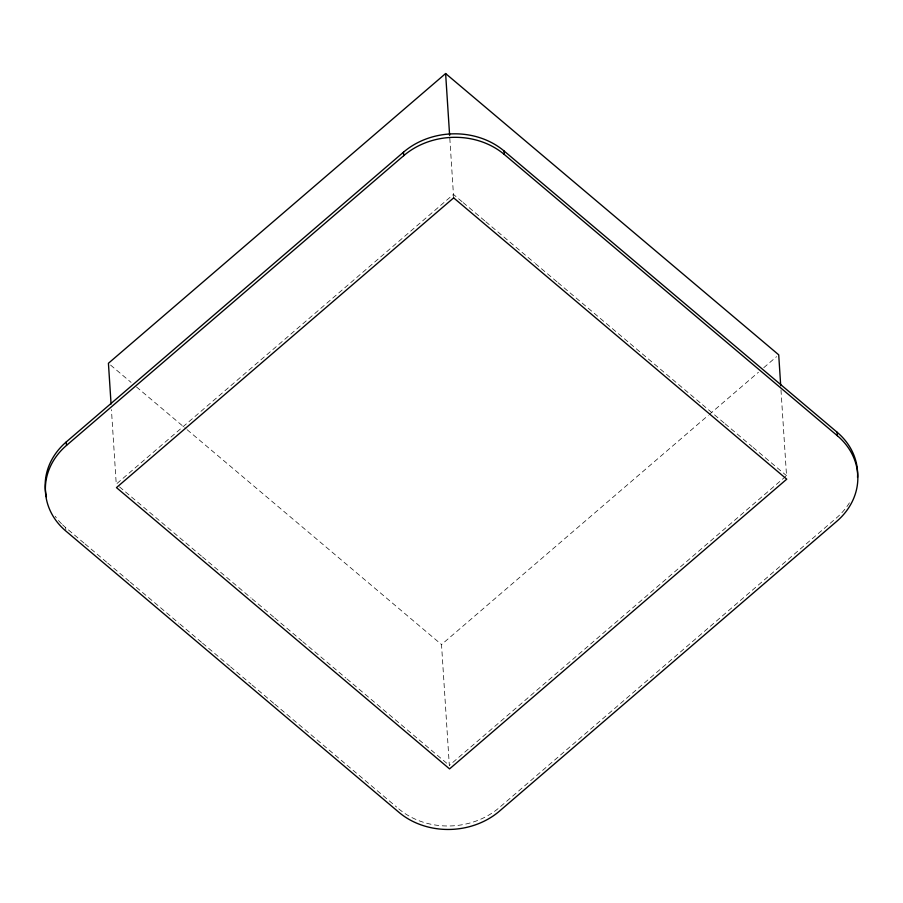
<?xml version="1.0" encoding="UTF-8"?>
<svg xmlns="http://www.w3.org/2000/svg" width="903" height="903" viewBox="0 0 903 903"><rect width="100%" height="100%" fill="white"/><g stroke="black" fill="none" stroke-linecap="round" stroke-linejoin="round"><path stroke-width="0.68" stroke-dasharray="4.51 3.39" d="M780.982 389.961L786.536 475.689L449.333 765.417L441.522 644.55L708.291 415.346M709.352 414.421L758.441 372.25M763.78 367.668L776.58 356.662M462.065 201.685L453.441 194.393L116.25 484.121L111.43 409.646M463.137 202.588L484.697 220.795M485.78 221.709L534.283 262.671M535.366 263.586L556.925 281.792M557.998 282.695L629.143 342.779M630.226 343.693L701.371 403.776M702.444 404.679L724.003 422.886M725.086 423.8L752.041 446.556M753.113 447.47L786.536 475.689M110.584 365.083L131.07 382.387M136.455 386.935L186.041 428.812M187.124 429.715L441.522 644.55M119.478 486.852L178.771 536.924M179.844 537.838L201.403 556.045M202.486 556.948L250.989 597.91M252.072 598.824L273.632 617.031M274.704 617.945L301.658 640.701M302.731 641.615L345.849 678.029M346.933 678.932L418.078 739.015M419.15 739.929L449.333 765.417M62.51 524.733A71.134 60.524 -3.7 0 0 65.671 527.589L83.99 543.064M85.074 543.967L106.633 562.174M107.705 563.088L129.264 581.295M130.348 582.198L178.85 623.172M179.934 624.075L201.493 642.281M202.565 643.196L229.52 665.951M230.592 666.865L251.079 684.158M252.151 685.072L273.711 703.279M274.794 704.182L345.939 764.265M347.012 765.18L396.598 807.056M449.807 138.182L453.588 196.719M65.671 527.589L65.817 529.903M398.754 808.874A71.134 60.524 -3.7 0 0 499.303 807.609L836.494 517.882A71.134 60.524 -3.7 0 0 850.095 501.673M61.506 523.74A71.134 60.524 -3.7 0 1 55.241 516.313"/><path stroke-width="1.35" d="M780.711 385.75L778.713 354.823L445.619 73.538L108.428 363.266L111.069 404.025M46.437 496.819A71.134 60.524 -3.7 0 1 66.28 441.928L403.472 152.201A71.134 60.524 -3.7 0 1 504.021 150.936L837.115 432.232A71.134 60.524 -3.7 0 1 857.534 477.439M66.506 445.416L403.697 155.688A71.134 60.524 -3.7 0 1 504.246 154.424L837.329 435.709A71.134 60.524 -3.7 0 1 836.72 521.358L499.528 811.086A71.134 60.524 -3.7 0 1 398.979 812.35L65.885 531.066A71.134 60.524 -3.7 0 1 66.506 445.416L66.28 441.928M837.115 432.232L837.329 435.709M504.021 150.936L504.246 154.424M445.619 73.538L449.626 135.371M403.472 152.201L403.697 155.688M453.667 197.881L116.464 487.609L449.559 768.893L786.75 479.166L453.667 197.881"/></g></svg>
